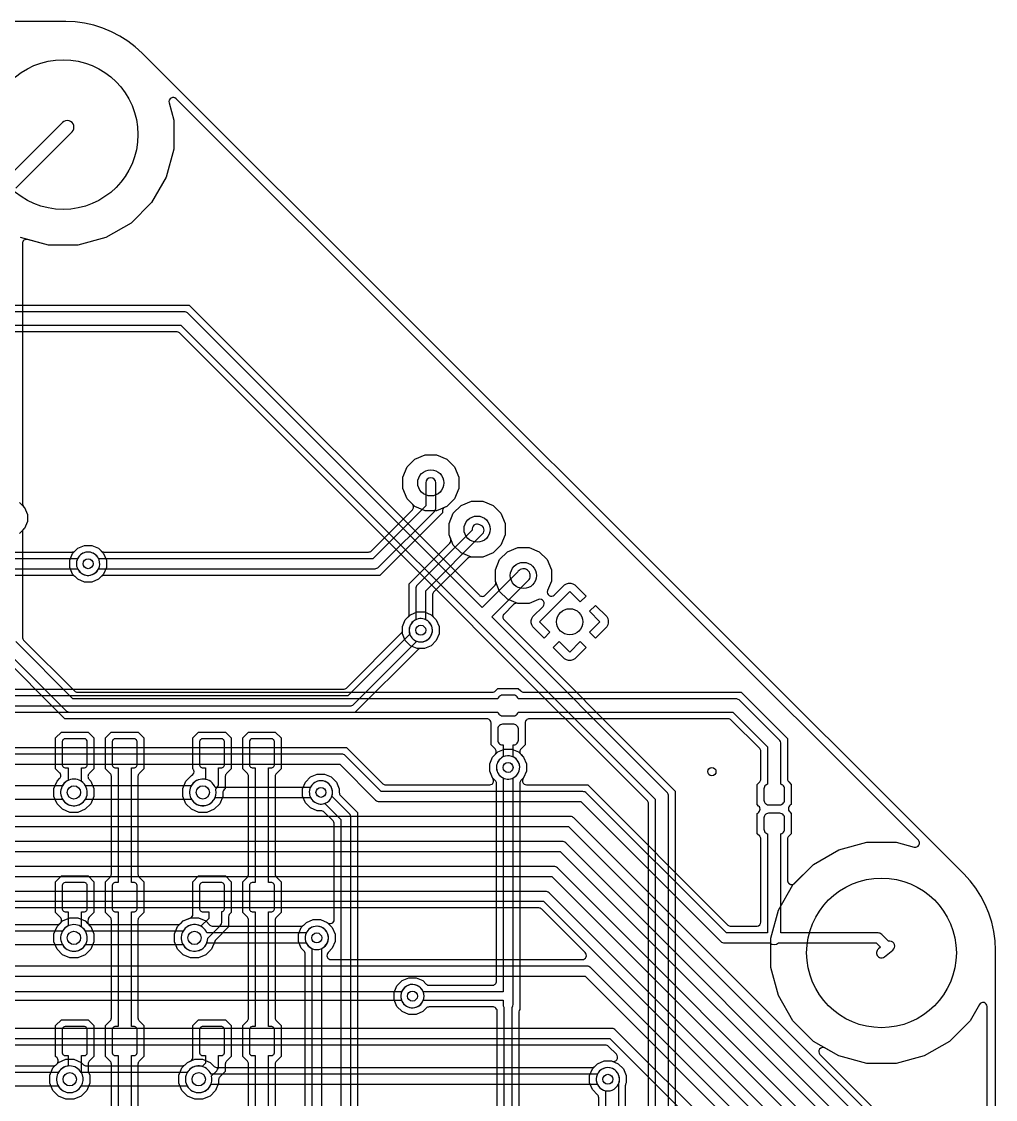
# Model space of a CAD drawing. Header units: millimetres. Extents: x -12.6 to 79.4, y -27 to 65.1.
# Drawn here: x 49.66 to 79.4, y 32.15 to 65.07 of the extents above; entities that cross this region are included whole.
import ezdxf

# ---------------------------------------------------------------- set-up
doc = ezdxf.new("R2010")
doc.units = ezdxf.units.MM

msp = doc.modelspace()

# ---------------------------------------------------------------- linework, layer by layer
at = {"layer": '16_copper'}
for points in [[(79.146, 3.066), (79.146, 34.984, 0.767326), (78.909, 35.047), (78.624, 34.553), (77.995, 33.924), (77.225, 33.479), (76.365, 33.249), (75.476, 33.249), (74.617, 33.479), (73.846, 33.924), (73.217, 34.553), (72.773, 35.323), (72.542, 36.182), (72.542, 37.072), (72.773, 37.931), (73.217, 38.701), (73.846, 39.33), (74.617, 39.775), (75.476, 40.005), (76.365, 40.005), (76.923, 39.856, 0.76751), (77.046, 40.068), (54.377, 62.716, 0.767137), (54.164, 62.593), (54.305, 62.067), (54.305, 61.177), (54.075, 60.318), (53.63, 59.548), (53.001, 58.919), (52.231, 58.474), (51.372, 58.244), (50.482, 58.244), (49.623, 58.474)], [(43.012, 56.413), (54.778, 56.413), (63.639, 47.553, 0.414214), (63.818, 47.553), (64.103, 47.838, 0.111434), (64.133, 47.885), (64.134, 47.887, 0.175349), (64.127, 47.985), (64.127, 48.326), (64.258, 48.641), (64.499, 48.882), (64.814, 49.013), (65.155, 49.013), (65.47, 48.882), (65.711, 48.641), (65.842, 48.326), (65.842, 47.985), (65.721, 47.693, 0.820678), (65.928, 47.555), (66.243, 47.869), (66.3, 47.903), (66.365, 47.92), (66.432, 47.92), (66.497, 47.903), (66.554, 47.869), (66.899, 47.525), (66.72, 47.345), (66.399, 47.666), (65.474, 46.741), (65.795, 46.42), (65.615, 46.241), (65.27, 46.585), (65.237, 46.643), (65.22, 46.708), (65.22, 46.775), (65.237, 46.839), (65.27, 46.897), (65.585, 47.212, 0.820678), (65.447, 47.419), (65.155, 47.298), (64.811, 47.298, 0.281693), (64.683, 47.268), (64.393, 46.978, 0.414214), (64.393, 46.799), (69.346, 41.846), (69.346, 41.846), (69.621, 41.57), (69.621, 31.297, 0.147566)], [(69.418, 31.153), (69.418, 41.402, 0.198912), (69.359, 41.546), (64.016, 46.888), (65.128, 48, 0.981447), (64.852, 48.31), (64.827, 48.284, 0.045246), (64.807, 48.254), (63.729, 47.176), (54.754, 56.151, 0.198912), (54.61, 56.21), (43.18, 56.21)], [(44.704, 55.804), (54.526, 55.804), (69.012, 41.318), (69.012, 31.153, 0.990827)], [(68.809, 31.297), (68.809, 41.181, 0.198912), (68.771, 41.271), (63.597, 46.445), (63.597, 46.445), (63.285, 46.757), (63.285, 46.757), (54.479, 55.563, 0.198912), (54.389, 55.601), (45.172, 55.601, 0.534511)], [(5.143, 48.489), (20.447, 48.489, 0.198912), (20.555, 48.533), (22.161, 50.14), (28.766, 50.14), (32.658, 46.247, 0.198912), (32.766, 46.203), (38.227, 46.203, 0.198912), (38.335, 46.247), (40.449, 48.362), (51.367, 48.362, 0.944056), (52.026, 48.629), (52.009, 48.672, 0.627338), (51.367, 48.666), (40.386, 48.666, 0.198912), (40.278, 48.622), (38.164, 46.507), (32.829, 46.507), (28.937, 50.4, 0.198912), (28.829, 50.444), (22.098, 50.444, 0.198912), (21.99, 50.4), (20.384, 48.793), (5.08, 48.793, 0.198912)], [(40.239, 48.87), (51.202, 48.87, 0.198912), (51.292, 48.907), (51.372, 48.988), (51.578, 49.073), (51.8, 49.073), (52.006, 48.988), (52.163, 48.831), (52.248, 48.625), (52.248, 48.403), (52.163, 48.197), (52.006, 48.04), (51.8, 47.955), (51.578, 47.955), (51.372, 48.04), (51.292, 48.121, 0.198912), (51.202, 48.158), (40.586, 48.158, 0.198912)], [(41.3, 4.386), (41.3, 42.99), (42.481, 44.171), (59.69, 44.171, 0.198912), (59.798, 44.215), (61.729, 46.147, 0.944056), (62.007, 46.802), (61.964, 46.819, 0.627341), (61.514, 46.362), (59.627, 44.475), (42.418, 44.475, 0.198912), (42.31, 44.431), (41.04, 43.161, 0.198912), (40.996, 43.053), (40.996, 4.386, 0.687676)], [(42.271, 44.679), (59.49, 44.679, 0.198912), (59.58, 44.716), (61.253, 46.389, 0.198912), (61.29, 46.479), (61.29, 46.593), (61.375, 46.799), (61.532, 46.956), (61.738, 47.041), (61.96, 47.041), (62.166, 46.956), (62.323, 46.799), (62.408, 46.593), (62.408, 46.371), (62.323, 46.165), (62.166, 46.008), (61.96, 45.923), (61.846, 45.923, 0.198912), (61.756, 45.886), (59.837, 43.967), (42.618, 43.967, 0.198912)], [(52.4, 30.243), (52.4, 33.231, 0.198912), (52.363, 33.321), (52.222, 33.462), (52.222, 34.407), (52.363, 34.548, 0.198912), (52.4, 34.638), (52.4, 37.625, 0.198912), (52.363, 37.715), (52.222, 37.856), (52.222, 38.801), (52.363, 38.942, 0.198912), (52.4, 39.032), (52.4, 42.02, 0.198912), (52.363, 42.109), (52.222, 42.25), (52.222, 43.196), (52.397, 43.37), (53.216, 43.37), (53.391, 43.196), (53.391, 42.25), (53.25, 42.109, 0.198912), (53.213, 42.02), (53.213, 39.032, 0.198912), (53.25, 38.942), (53.391, 38.801), (53.391, 37.856), (53.25, 37.715, 0.198912), (53.213, 37.625), (53.213, 34.638, 0.198912), (53.25, 34.548), (53.391, 34.407), (53.391, 33.462), (53.25, 33.321, 0.198912), (53.213, 33.231), (53.213, 30.243, 0.198912)], [(56.591, 30.243), (56.591, 33.231, 0.198912), (56.554, 33.321), (56.413, 33.462), (56.413, 34.407), (56.554, 34.548, 0.198912), (56.591, 34.638), (56.591, 37.625, 0.198912), (56.554, 37.715), (56.413, 37.856), (56.413, 38.801), (56.554, 38.942, 0.198912), (56.591, 39.032), (56.591, 42.02, 0.198912), (56.554, 42.109), (56.413, 42.25), (56.413, 43.196), (56.588, 43.37), (57.407, 43.37), (57.582, 43.196), (57.582, 42.25), (57.441, 42.109, 0.198912), (57.404, 42.02), (57.404, 39.032, 0.198912), (57.441, 38.942), (57.582, 38.801), (57.582, 37.856), (57.441, 37.715, 0.198912), (57.404, 37.625), (57.404, 34.638, 0.198912), (57.441, 34.548), (57.582, 34.407), (57.582, 33.462), (57.441, 33.321, 0.198912), (57.404, 33.231), (57.404, 30.243, 0.198912)], [(64.186, 30.068), (64.186, 34.827, 0.458), (64.037, 34.976), (62.108, 34.976, 0.198912), (62.018, 34.939), (61.912, 34.832), (61.706, 34.747), (61.484, 34.747), (61.278, 34.832), (61.121, 34.989), (61.036, 35.195), (61.036, 35.417), (61.121, 35.623), (61.278, 35.78), (61.484, 35.865), (61.706, 35.865), (61.912, 35.78), (62.018, 35.673, 0.198912), (62.108, 35.636), (64.033, 35.636, 0.414214), (64.16, 35.763), (64.16, 41.804, 0.198912), (64.123, 41.894), (64.042, 41.974), (63.957, 42.18), (63.957, 42.402), (64.042, 42.608), (64.199, 42.765), (64.405, 42.85), (64.627, 42.85), (64.833, 42.765), (64.99, 42.608), (65.075, 42.402), (65.075, 42.18), (64.99, 41.974), (64.909, 41.894, 0.198912), (64.872, 41.804), (64.872, 34.902, 0.160537), (64.846, 34.827), (64.846, 30.068, 0.414214)], [(58.318, 28.948), (58.318, 36.597, 0.198912), (58.281, 36.687), (58.2, 36.767), (58.115, 36.973), (58.115, 37.195), (58.2, 37.401), (58.357, 37.558), (58.563, 37.643), (58.785, 37.643), (58.991, 37.558, 0.668462), (59.207, 37.647), (59.207, 40.567, 0.198912), (59.17, 40.657), (58.894, 40.933, 0.198912), (58.804, 40.97), (58.69, 40.97), (58.484, 41.055), (58.327, 41.212), (58.242, 41.418), (58.242, 41.64), (58.327, 41.846), (58.484, 42.003), (58.69, 42.088), (58.912, 42.088), (59.118, 42.003), (59.275, 41.846), (59.36, 41.64), (59.36, 41.526, 0.198912), (59.397, 41.436), (59.919, 40.914), (59.919, 27.157, 0.198912)], [(59.715, 26.992), (59.715, 40.767, 0.198912), (59.671, 40.875), (59.136, 41.409, 0.944056), (58.481, 41.687), (58.464, 41.644, 0.627341), (58.921, 41.194), (59.411, 40.704), (59.411, 26.992)], [(58.826, 26.484), (58.826, 36.762, 0.944056), (58.559, 37.421), (58.516, 37.404, 0.627338), (58.522, 36.762), (58.522, 26.484)], [(67.285, 16.596), (67.285, 32.203, 0.198912), (67.247, 32.292), (67.09, 32.449), (67.005, 32.655), (67.005, 32.877), (67.09, 33.083), (67.247, 33.24), (67.453, 33.325), (67.675, 33.325), (67.881, 33.24), (68.038, 33.083), (68.123, 32.877), (68.123, 32.655, 0.178293), (68.097, 32.568), (68.097, 16.985, 0.198912)], [(67.894, 16.848), (67.894, 32.634), (67.901, 32.651), (67.914, 32.696, 1), (67.214, 32.836), (67.208, 32.789, 0.370852), (67.488, 32.418), (67.488, 16.764, 0.198912)]]:
    msp.add_lwpolyline(points, format="xyb", dxfattribs=at)
for points in [[(61.985, 50.127), (61.67, 50.257), (61.429, 50.498), (61.299, 50.813), (61.299, 51.154), (61.429, 51.469), (61.67, 51.711), (61.985, 51.841), (62.326, 51.841), (62.641, 51.711), (62.883, 51.469), (63.013, 51.154), (63.013, 50.813), (62.883, 50.498), (62.641, 50.257), (62.326, 50.127)], [(63.4, 48.713), (63.085, 48.843), (62.843, 49.084), (62.713, 49.399), (62.713, 49.74), (62.843, 50.055), (63.085, 50.296), (63.4, 50.427), (63.741, 50.427), (64.056, 50.296), (64.297, 50.055), (64.427, 49.74), (64.427, 49.399), (64.297, 49.084), (64.056, 48.843), (63.741, 48.713)], [(67.002, 46.42), (67.323, 46.741), (67.002, 47.062), (67.182, 47.242), (67.527, 46.897), (67.56, 46.839), (67.577, 46.775), (67.577, 46.708), (67.56, 46.643), (67.527, 46.585), (67.182, 46.241)], [(66.365, 45.562), (66.3, 45.58), (66.243, 45.613), (65.898, 45.958), (66.078, 46.137), (66.399, 45.816), (66.72, 46.137), (66.899, 45.958), (66.554, 45.613), (66.497, 45.58), (66.432, 45.562)]]:
    msp.add_lwpolyline(points, close=True, dxfattribs=at)
for points in [[(49.593, 50.385), (49.75, 50.228), (49.835, 50.022), (49.835, 49.8), (49.75, 49.594), (49.593, 49.437)], [(53.01, 29.985), (53.01, 33.49), (53.105, 33.49), (53.129, 33.496), (53.151, 33.509), (53.169, 33.527), (53.181, 33.548), (53.188, 33.573), (53.188, 34.296), (53.181, 34.32), (53.169, 34.342), (53.151, 34.36), (53.129, 34.372), (53.105, 34.379), (53.01, 34.379), (53.01, 37.884), (53.105, 37.884), (53.129, 37.891), (53.151, 37.903), (53.169, 37.921), (53.181, 37.943), (53.188, 37.967), (53.188, 38.69), (53.181, 38.715), (53.169, 38.736), (53.151, 38.754), (53.129, 38.767), (53.105, 38.773), (53.01, 38.773), (53.01, 42.278), (53.105, 42.278), (53.129, 42.285), (53.151, 42.297), (53.169, 42.315), (53.181, 42.337), (53.188, 42.361), (53.188, 43.085), (53.181, 43.109), (53.169, 43.131), (53.151, 43.148), (53.129, 43.161), (53.105, 43.167), (52.508, 43.167), (52.484, 43.161), (52.462, 43.148), (52.445, 43.131), (52.432, 43.109), (52.426, 43.085), (52.426, 42.361), (52.432, 42.337), (52.445, 42.315), (52.462, 42.297), (52.484, 42.285), (52.508, 42.278), (52.603, 42.278), (52.603, 38.773), (52.508, 38.773), (52.484, 38.767), (52.462, 38.754), (52.445, 38.736), (52.432, 38.715), (52.426, 38.69), (52.426, 37.967), (52.432, 37.943), (52.445, 37.921), (52.462, 37.903), (52.484, 37.891), (52.508, 37.884), (52.603, 37.884), (52.603, 34.379), (52.508, 34.379), (52.484, 34.372), (52.462, 34.36), (52.445, 34.342), (52.432, 34.32), (52.426, 34.296), (52.426, 33.573), (52.432, 33.548), (52.445, 33.527), (52.462, 33.509), (52.484, 33.496), (52.508, 33.49), (52.603, 33.49), (52.603, 29.985)], [(57.201, 29.985), (57.201, 33.49), (57.296, 33.49), (57.32, 33.496), (57.342, 33.509), (57.36, 33.527), (57.372, 33.548), (57.379, 33.573), (57.379, 34.296), (57.372, 34.32), (57.36, 34.342), (57.342, 34.36), (57.32, 34.372), (57.296, 34.379), (57.201, 34.379), (57.201, 37.884), (57.296, 37.884), (57.32, 37.891), (57.342, 37.903), (57.36, 37.921), (57.372, 37.943), (57.379, 37.967), (57.379, 38.69), (57.372, 38.715), (57.36, 38.736), (57.342, 38.754), (57.32, 38.767), (57.296, 38.773), (57.201, 38.773), (57.201, 42.278), (57.296, 42.278), (57.32, 42.285), (57.342, 42.297), (57.36, 42.315), (57.372, 42.337), (57.379, 42.361), (57.379, 43.085), (57.372, 43.109), (57.36, 43.131), (57.342, 43.148), (57.32, 43.161), (57.296, 43.167), (56.699, 43.167), (56.675, 43.161), (56.653, 43.148), (56.636, 43.131), (56.623, 43.109), (56.617, 43.085), (56.617, 42.361), (56.623, 42.337), (56.636, 42.315), (56.653, 42.297), (56.675, 42.285), (56.699, 42.278), (56.794, 42.278), (56.794, 38.773), (56.699, 38.773), (56.675, 38.767), (56.653, 38.754), (56.636, 38.736), (56.623, 38.715), (56.617, 38.69), (56.617, 37.967), (56.623, 37.943), (56.636, 37.921), (56.653, 37.903), (56.675, 37.891), (56.699, 37.884), (56.794, 37.884), (56.794, 34.379), (56.699, 34.379), (56.675, 34.372), (56.653, 34.36), (56.636, 34.342), (56.623, 34.32), (56.617, 34.296), (56.617, 33.573), (56.623, 33.548), (56.636, 33.527), (56.653, 33.509), (56.675, 33.496), (56.699, 33.49), (56.794, 33.49), (56.794, 29.985)]]:
    msp.add_lwpolyline(points, dxfattribs=at)
for points in [[(51.136, 40.919), (50.912, 41.012), (50.74, 41.184), (50.648, 41.408), (50.648, 41.65), (50.74, 41.874), (50.817, 41.951, 0.414219), (50.817, 42.131), (50.698, 42.25), (50.698, 43.196), (50.873, 43.37), (51.692, 43.37), (51.867, 43.196), (51.867, 42.25), (51.726, 42.109, 0.426172), (51.726, 41.922), (51.774, 41.874), (51.867, 41.65), (51.867, 41.408), (51.774, 41.184), (51.603, 41.012), (51.378, 40.919)], [(51.337, 41.13, 0.665576), (51.486, 41.866), (51.486, 42.278), (51.581, 42.278), (51.605, 42.285), (51.627, 42.297), (51.645, 42.315), (51.657, 42.337), (51.664, 42.361), (51.664, 43.085), (51.657, 43.109), (51.645, 43.131), (51.627, 43.148), (51.605, 43.161), (51.581, 43.167), (50.984, 43.167), (50.96, 43.161), (50.938, 43.148), (50.921, 43.131), (50.908, 43.109), (50.902, 43.085), (50.902, 42.361), (50.908, 42.337), (50.921, 42.315), (50.938, 42.297), (50.96, 42.285), (50.984, 42.278), (51.079, 42.278), (51.079, 41.895), (51.077, 41.894), (51.031, 41.868), (50.989, 41.835), (50.951, 41.798), (50.919, 41.755), (50.892, 41.709), (50.872, 41.66), (50.858, 41.608), (50.851, 41.556), (50.851, 41.502), (50.858, 41.45), (50.872, 41.398), (50.892, 41.349), (50.919, 41.303), (50.951, 41.26), (50.989, 41.223), (51.031, 41.19), (51.077, 41.164), (51.126, 41.143), (51.178, 41.13), (51.231, 41.123), (51.284, 41.123)], [(55.073, 40.919), (54.849, 41.012), (54.677, 41.184), (54.585, 41.408), (54.585, 41.65), (54.677, 41.874), (54.85, 42.047, 0.400333), (54.916, 42.209), (54.911, 42.217, 0.064011), (54.889, 42.249), (54.889, 43.196), (55.064, 43.37), (55.883, 43.37), (56.058, 43.196), (56.058, 42.25), (55.917, 42.109, 0.198912), (55.88, 42.02), (55.88, 41.64, 0.308004), (55.804, 41.511), (55.804, 41.408), (55.711, 41.184), (55.54, 41.012), (55.315, 40.919)], [(55.274, 41.13, 0.414214), (55.594, 41.608), (55.587, 41.634, 0.25395), (55.677, 41.808), (55.677, 42.278), (55.772, 42.278), (55.796, 42.285), (55.818, 42.297), (55.836, 42.315), (55.848, 42.337), (55.855, 42.361), (55.855, 43.085), (55.848, 43.109), (55.836, 43.131), (55.818, 43.148), (55.796, 43.161), (55.772, 43.167), (55.175, 43.167), (55.151, 43.161), (55.129, 43.148), (55.112, 43.131), (55.099, 43.109), (55.093, 43.085), (55.093, 42.361), (55.099, 42.337), (55.112, 42.315), (55.129, 42.297), (55.151, 42.285), (55.175, 42.278), (55.27, 42.278), (55.27, 41.929), (55.221, 41.935), (55.168, 41.935), (55.115, 41.928), (55.063, 41.915), (55.014, 41.894), (54.968, 41.868), (54.926, 41.835), (54.888, 41.798), (54.856, 41.755), (54.829, 41.709), (54.809, 41.66), (54.795, 41.608), (54.788, 41.556), (54.788, 41.502), (54.795, 41.45), (54.809, 41.398), (54.829, 41.349), (54.856, 41.303), (54.888, 41.26), (54.926, 41.223), (54.968, 41.19), (55.014, 41.164), (55.063, 41.143), (55.115, 41.13), (55.168, 41.123), (55.221, 41.123)], [(64.674, 41.971, 1), (64.358, 42.611), (64.318, 42.587, 0.582637), (64.364, 41.969), (64.364, 35.433), (61.927, 35.433, 0.981272), (61.258, 35.191), (61.275, 35.148, 0.654591), (61.927, 35.179), (64.364, 35.179), (64.364, 35.052, 0.1466), (64.389, 34.968), (64.389, 29.738), (63.927, 29.738), (63.927, 28.138), (64.927, 28.138), (64.927, 29.738), (64.643, 29.738), (64.643, 34.969), (64.649, 34.978, 0.127643), (64.668, 35.052), (64.668, 41.969)], [(51.136, 36.474), (50.912, 36.567), (50.74, 36.739), (50.648, 36.963), (50.648, 37.205), (50.74, 37.429), (50.839, 37.528, 0.426172), (50.839, 37.715), (50.698, 37.856), (50.698, 38.801), (50.873, 38.976), (51.692, 38.976), (51.867, 38.801), (51.867, 37.856), (51.726, 37.715, 0.133073), (51.693, 37.658), (51.692, 37.65, 0.358954), (51.726, 37.477), (51.774, 37.429), (51.867, 37.205), (51.867, 36.963), (51.774, 36.739), (51.603, 36.567), (51.378, 36.474)], [(54.819, 36.474), (54.595, 36.567), (54.423, 36.739), (54.331, 36.963), (54.331, 37.205), (54.423, 37.429), (54.595, 37.601), (54.811, 37.69, 0.303347), (54.889, 37.808), (54.889, 38.801), (55.064, 38.976), (55.883, 38.976), (56.058, 38.801), (56.058, 37.856, 0.308004), (55.982, 37.727), (55.982, 37.424), (55.587, 37.029, 0.116887), (55.556, 36.979), (55.457, 36.739), (55.286, 36.567), (55.061, 36.474)], [(51.337, 36.685, 0.665576), (51.486, 37.421), (51.486, 37.884), (51.581, 37.884), (51.605, 37.891), (51.627, 37.903), (51.645, 37.921), (51.657, 37.943), (51.664, 37.967), (51.664, 38.69), (51.657, 38.715), (51.645, 38.736), (51.627, 38.754), (51.605, 38.767), (51.581, 38.773), (50.984, 38.773), (50.96, 38.767), (50.938, 38.754), (50.921, 38.736), (50.908, 38.715), (50.902, 38.69), (50.902, 37.967), (50.908, 37.943), (50.921, 37.921), (50.938, 37.903), (50.96, 37.891), (50.984, 37.884), (51.079, 37.884), (51.079, 37.45), (51.077, 37.449), (51.031, 37.423), (50.989, 37.39), (50.951, 37.353), (50.919, 37.31), (50.892, 37.264), (50.872, 37.215), (50.858, 37.163), (50.851, 37.111), (50.851, 37.057), (50.858, 37.005), (50.872, 36.953), (50.892, 36.904), (50.919, 36.858), (50.951, 36.815), (50.989, 36.778), (51.031, 36.745), (51.077, 36.719), (51.126, 36.698), (51.178, 36.685), (51.231, 36.678), (51.284, 36.678)], [(55.02, 36.685, 0.352286), (55.347, 37.076), (55.719, 37.448, 0.198912), (55.778, 37.592), (55.778, 37.886), (55.796, 37.891), (55.818, 37.903), (55.836, 37.921), (55.848, 37.943), (55.855, 37.967), (55.855, 38.69), (55.848, 38.715), (55.836, 38.736), (55.818, 38.754), (55.796, 38.767), (55.772, 38.773), (55.175, 38.773), (55.151, 38.767), (55.129, 38.754), (55.112, 38.736), (55.099, 38.715), (55.093, 38.69), (55.093, 37.967), (55.099, 37.943), (55.112, 37.921), (55.129, 37.903), (55.151, 37.891), (55.175, 37.884), (55.372, 37.884), (55.372, 37.676), (55.136, 37.44), (55.12, 37.449), (55.071, 37.47), (55.02, 37.483), (54.967, 37.49), (54.914, 37.49), (54.861, 37.483), (54.809, 37.47), (54.76, 37.449), (54.714, 37.423), (54.672, 37.39), (54.634, 37.353), (54.602, 37.31), (54.575, 37.264), (54.555, 37.215), (54.541, 37.163), (54.534, 37.111), (54.534, 37.057), (54.541, 37.005), (54.555, 36.953), (54.575, 36.904), (54.602, 36.858), (54.634, 36.815), (54.672, 36.778), (54.714, 36.745), (54.76, 36.719), (54.809, 36.698), (54.861, 36.685), (54.914, 36.678), (54.967, 36.678)], [(51.009, 32.156), (50.785, 32.249), (50.613, 32.421), (50.521, 32.645), (50.521, 32.887), (50.613, 33.111), (50.741, 33.239, 0.414219), (50.741, 33.419), (50.698, 33.462), (50.698, 34.407), (50.873, 34.582), (51.692, 34.582), (51.867, 34.407), (51.867, 33.462), (51.726, 33.321, 0.198912), (51.689, 33.231), (51.689, 33.035, 0.098491), (51.699, 32.987), (51.74, 32.887), (51.74, 32.645), (51.647, 32.421), (51.476, 32.249), (51.251, 32.156)], [(54.946, 32.156), (54.722, 32.249), (54.55, 32.421), (54.458, 32.645), (54.458, 32.887), (54.55, 33.111), (54.722, 33.283), (54.811, 33.32, 0.30335), (54.889, 33.437), (54.889, 34.407), (55.064, 34.582), (55.883, 34.582), (56.058, 34.407), (56.058, 33.462), (55.917, 33.321, 0.198912), (55.88, 33.231), (55.88, 33.004), (55.714, 32.838, 0.198912), (55.677, 32.748), (55.677, 32.645), (55.584, 32.421), (55.413, 32.249), (55.188, 32.156)], [(51.21, 32.367, 0.453092), (51.516, 32.897), (51.495, 32.946), (51.486, 32.963), (51.486, 33.49), (51.581, 33.49), (51.605, 33.496), (51.627, 33.509), (51.645, 33.527), (51.657, 33.548), (51.664, 33.573), (51.664, 34.296), (51.657, 34.32), (51.645, 34.342), (51.627, 34.36), (51.605, 34.372), (51.581, 34.379), (50.984, 34.379), (50.96, 34.372), (50.938, 34.36), (50.921, 34.342), (50.908, 34.32), (50.902, 34.296), (50.902, 33.573), (50.908, 33.548), (50.921, 33.527), (50.938, 33.509), (50.96, 33.496), (50.984, 33.49), (51.079, 33.49), (51.079, 33.169), (51.051, 33.165), (50.999, 33.152), (50.95, 33.131), (50.904, 33.105), (50.862, 33.072), (50.824, 33.035), (50.792, 32.992), (50.765, 32.946), (50.745, 32.897), (50.731, 32.845), (50.724, 32.793), (50.724, 32.739), (50.731, 32.687), (50.745, 32.635), (50.765, 32.586), (50.792, 32.54), (50.824, 32.497), (50.862, 32.46), (50.904, 32.427), (50.95, 32.401), (50.999, 32.38), (51.051, 32.367), (51.104, 32.36), (51.157, 32.36)], [(55.147, 32.367, 0.433515), (55.46, 32.871), (55.617, 33.029, 0.198912), (55.677, 33.172), (55.677, 33.49), (55.772, 33.49), (55.796, 33.496), (55.818, 33.509), (55.836, 33.527), (55.848, 33.548), (55.855, 33.573), (55.855, 34.296), (55.848, 34.32), (55.836, 34.342), (55.818, 34.36), (55.796, 34.372), (55.772, 34.379), (55.175, 34.379), (55.151, 34.372), (55.129, 34.36), (55.112, 34.342), (55.099, 34.32), (55.093, 34.296), (55.093, 33.573), (55.099, 33.548), (55.112, 33.527), (55.129, 33.509), (55.151, 33.496), (55.175, 33.49), (55.27, 33.49), (55.27, 33.257), (55.172, 33.159), (55.147, 33.165), (55.094, 33.172), (55.041, 33.172), (54.988, 33.165), (54.936, 33.152), (54.887, 33.131), (54.841, 33.105), (54.799, 33.072), (54.761, 33.035), (54.729, 32.992), (54.702, 32.946), (54.682, 32.897), (54.668, 32.845), (54.661, 32.793), (54.661, 32.739), (54.668, 32.687), (54.682, 32.635), (54.702, 32.586), (54.729, 32.54), (54.761, 32.497), (54.799, 32.46), (54.841, 32.427), (54.887, 32.401), (54.936, 32.38), (54.988, 32.367), (55.041, 32.36), (55.094, 32.36)]]:
    msp.add_lwpolyline(points, format="xyb", close=True, dxfattribs=at)
at = {"layer": '1_copper'}
for points in [[(73.182, 38.714, 0.190068), (73.267, 38.751), (73.846, 39.33), (74.617, 39.775), (75.476, 40.005), (76.365, 40.005), (76.923, 39.856, 0.76751), (77.046, 40.068), (54.377, 62.716, 0.767137), (54.164, 62.593), (54.305, 62.067), (54.305, 61.177), (54.075, 60.318), (53.63, 59.548), (53.001, 58.919), (52.231, 58.474), (51.372, 58.244), (50.482, 58.244), (49.842, 58.415, 0.493143), (49.682, 58.292), (49.682, 50.347, 0.147566), (49.704, 50.278), (49.71, 50.269, 0.096784), (49.75, 50.228), (49.835, 50.022), (49.835, 49.8), (49.75, 49.594, 0.284626), (49.682, 49.475), (49.682, 46.271, 0.198912), (49.72, 46.181), (51.274, 44.627, 0.198912), (51.364, 44.59), (64.04, 44.59, 0.198917), (64.13, 44.627), (64.207, 44.704), (64.825, 44.704), (64.902, 44.627, 0.198917), (64.992, 44.59), (71.631, 44.59), (73.05, 43.171), (73.05, 41.941, 0.198917), (73.088, 41.851), (73.165, 41.774), (73.165, 41.157, 0.5608), (73.119, 40.931), (73.165, 40.885), (73.165, 40.268), (73.088, 40.191, 0.198917), (73.05, 40.101), (73.05, 38.841), (73.051, 38.834), (73.051, 38.828), (73.053, 38.82), (73.054, 38.813), (73.056, 38.807), (73.057, 38.8), (73.06, 38.793), (73.063, 38.786), (73.066, 38.781), (73.069, 38.775), (73.074, 38.769), (73.078, 38.762), (73.082, 38.758), (73.086, 38.752), (73.092, 38.748), (73.097, 38.742), (73.103, 38.739), (73.108, 38.735), (73.115, 38.731), (73.121, 38.727), (73.127, 38.725), (73.133, 38.722), (73.14, 38.72), (73.147, 38.717), (73.154, 38.716), (73.16, 38.715), (73.168, 38.715), (73.175, 38.714)], [(51.578, 47.955), (51.372, 48.04), (51.215, 48.197), (51.13, 48.403), (51.13, 48.625), (51.215, 48.831), (51.372, 48.988), (51.578, 49.073), (51.8, 49.073), (52.006, 48.988), (52.086, 48.907, 0.198912), (52.176, 48.87), (60.252, 48.87, 0.198912), (60.342, 48.907), (61.592, 50.156, 0.414214), (61.592, 50.336), (61.429, 50.498), (61.299, 50.813), (61.299, 51.154), (61.429, 51.469), (61.67, 51.711), (61.985, 51.841), (62.326, 51.841), (62.641, 51.711), (62.883, 51.469), (63.013, 51.154), (63.013, 50.813), (62.883, 50.498), (62.641, 50.257, 0.42049), (62.511, 50.119), (62.511, 50.071), (60.599, 48.158), (52.176, 48.158, 0.198912), (52.086, 48.121), (52.006, 48.04), (51.8, 47.955)], [(51.759, 48.164, 0.237342), (52.011, 48.362), (60.452, 48.362, 0.198912), (60.56, 48.406), (62.264, 50.11, 0.198912), (62.308, 50.218), (62.308, 50.984, 1), (62.003, 50.984), (62.003, 50.281), (60.389, 48.666), (52.011, 48.666), (52.009, 48.672), (51.985, 48.712), (51.957, 48.749), (51.924, 48.782), (51.887, 48.81), (51.847, 48.834), (51.804, 48.851), (51.759, 48.864), (51.712, 48.87), (51.666, 48.87), (51.619, 48.864), (51.574, 48.851), (51.531, 48.834), (51.491, 48.81), (51.454, 48.782), (51.421, 48.749), (51.393, 48.712), (51.369, 48.672), (51.352, 48.629), (51.339, 48.584), (51.333, 48.537), (51.333, 48.491), (51.339, 48.444), (51.352, 48.399), (51.369, 48.356), (51.393, 48.316), (51.421, 48.279), (51.454, 48.246), (51.491, 48.218), (51.531, 48.194), (51.574, 48.177), (51.619, 48.164), (51.666, 48.158), (51.712, 48.158)], [(61.738, 45.923), (61.532, 46.008), (61.375, 46.165), (61.29, 46.371), (61.29, 46.593), (61.375, 46.799), (61.456, 46.879, 0.198912), (61.493, 46.969), (61.493, 47.899), (62.735, 49.141, 0.303346), (62.763, 49.279), (62.713, 49.399), (62.713, 49.74), (62.843, 50.055), (63.085, 50.296), (63.4, 50.427), (63.741, 50.427), (64.056, 50.296), (64.297, 50.055), (64.427, 49.74), (64.427, 49.399), (64.297, 49.084), (64.056, 48.843), (63.741, 48.713), (63.392, 48.713, 0.250333), (63.278, 48.678), (62.242, 47.642, 0.198912), (62.205, 47.552), (62.205, 46.969, 0.198912), (62.242, 46.879), (62.323, 46.799), (62.408, 46.593), (62.408, 46.371), (62.323, 46.165), (62.166, 46.008), (61.96, 45.923)], [(61.919, 46.132, 0.722594), (62.001, 46.804), (62.001, 47.689), (63.735, 49.422, 0.611744), (63.654, 49.697), (63.627, 49.711, 0.595596), (63.421, 49.54), (61.741, 47.86, 0.198912), (61.697, 47.752), (61.697, 46.804), (61.691, 46.802), (61.651, 46.778), (61.614, 46.75), (61.581, 46.717), (61.553, 46.68), (61.529, 46.64), (61.512, 46.597), (61.499, 46.552), (61.493, 46.505), (61.493, 46.459), (61.499, 46.412), (61.512, 46.367), (61.529, 46.324), (61.553, 46.284), (61.581, 46.247), (61.614, 46.214), (61.651, 46.186), (61.691, 46.162), (61.734, 46.145), (61.779, 46.132), (61.826, 46.126), (61.872, 46.126)], [(65.27, 46.585), (65.237, 46.643), (65.22, 46.708), (65.22, 46.775), (65.237, 46.839), (65.27, 46.897), (65.585, 47.212, 0.820678), (65.447, 47.419), (65.155, 47.298), (64.814, 47.298), (64.499, 47.429), (64.258, 47.67), (64.127, 47.985), (64.127, 48.326), (64.258, 48.641), (64.499, 48.882), (64.814, 49.013), (65.155, 49.013), (65.47, 48.882), (65.711, 48.641), (65.842, 48.326), (65.842, 47.985), (65.721, 47.693, 0.820678), (65.928, 47.555), (66.243, 47.869), (66.3, 47.903), (66.365, 47.92), (66.432, 47.92), (66.497, 47.903), (66.554, 47.869), (66.899, 47.525), (66.72, 47.345), (66.399, 47.666), (65.474, 46.741), (65.795, 46.42), (65.615, 46.241)], [(64.586, 41.941, 0.722594), (64.668, 42.613), (64.668, 42.977), (64.69, 42.977), (64.721, 42.983), (64.75, 42.995), (64.776, 43.012), (64.798, 43.034), (64.815, 43.06), (64.827, 43.089), (64.834, 43.12), (64.834, 43.469), (64.827, 43.499), (64.815, 43.528), (64.798, 43.554), (64.776, 43.576), (64.75, 43.594), (64.721, 43.606), (64.69, 43.612), (64.342, 43.612), (64.311, 43.606), (64.282, 43.594), (64.256, 43.576), (64.234, 43.554), (64.217, 43.528), (64.205, 43.499), (64.199, 43.469), (64.199, 43.12), (64.205, 43.089), (64.217, 43.06), (64.234, 43.034), (64.256, 43.012), (64.282, 42.995), (64.311, 42.983), (64.342, 42.977), (64.364, 42.977), (64.364, 42.613), (64.358, 42.611), (64.318, 42.587), (64.281, 42.559), (64.248, 42.526), (64.22, 42.489), (64.196, 42.449), (64.179, 42.406), (64.166, 42.361), (64.16, 42.314), (64.16, 42.268), (64.166, 42.221), (64.179, 42.176), (64.196, 42.133), (64.22, 42.093), (64.248, 42.056), (64.281, 42.023), (64.318, 41.995), (64.358, 41.971), (64.401, 41.954), (64.446, 41.941), (64.493, 41.935), (64.539, 41.935)], [(72.124, 37.441, 0.384428), (72.238, 37.567), (72.238, 40.101, 0.198917), (72.2, 40.191), (72.123, 40.268), (72.123, 40.885, 0.56081), (72.169, 41.111), (72.123, 41.157), (72.123, 41.774), (72.2, 41.851, 0.198917), (72.238, 41.941), (72.238, 42.781, 0.198912), (72.2, 42.871), (71.332, 43.74, 0.198912), (71.242, 43.777), (65.164, 43.777, 0.414214), (65.037, 43.65), (65.037, 42.986), (64.914, 42.863, 0.414214), (64.914, 42.683), (64.99, 42.608), (65.075, 42.402), (65.075, 42.18), (64.99, 41.974, 0.3142), (64.975, 41.813), (64.978, 41.808), (64.983, 41.802), (64.988, 41.796), (64.993, 41.792), (64.998, 41.787), (65.004, 41.783, 0.136219), (65.079, 41.758), (66.949, 41.758), (71.23, 37.477, 0.198912), (71.32, 37.44), (72.111, 37.44)], [(61.665, 34.956, 1), (61.525, 35.656), (61.48, 35.643, 0.223221), (61.263, 35.433), (42.469, 35.433, 0.966785), (41.851, 35.2), (41.867, 35.16, 0.644026), (42.469, 35.179), (61.263, 35.179), (61.275, 35.148), (61.299, 35.108), (61.327, 35.071), (61.36, 35.038), (61.397, 35.01), (61.437, 34.986), (61.48, 34.969), (61.525, 34.956), (61.572, 34.95), (61.618, 34.95)]]:
    msp.add_lwpolyline(points, format="xyb", close=True, dxfattribs=at)
for points in [[(49.479, 59.987), (51.198, 61.705, 1), (50.91, 61.993), (49.132, 60.215, 0.198912)], [(49.132, 45.907), (50.999, 44.04, 0.198912), (51.143, 43.98), (64.204, 43.98), (64.205, 43.978), (64.217, 43.949), (64.234, 43.923), (64.256, 43.901), (64.282, 43.884), (64.311, 43.872), (64.342, 43.866), (64.69, 43.866), (64.721, 43.872), (64.75, 43.884), (64.776, 43.901), (64.798, 43.923), (64.815, 43.949), (64.827, 43.978), (64.828, 43.98), (71.379, 43.98), (72.441, 42.918), (72.441, 41.777), (72.439, 41.777), (72.41, 41.765), (72.384, 41.748), (72.362, 41.725), (72.345, 41.699), (72.333, 41.671), (72.327, 41.64), (72.327, 41.291), (72.333, 41.26), (72.345, 41.232), (72.362, 41.206), (72.384, 41.183), (72.41, 41.166), (72.439, 41.154), (72.47, 41.148), (72.818, 41.148), (72.849, 41.154), (72.878, 41.166), (72.904, 41.183), (72.926, 41.206), (72.943, 41.232), (72.955, 41.26), (72.962, 41.291), (72.962, 41.64), (72.955, 41.671), (72.943, 41.699), (72.926, 41.725), (72.904, 41.748), (72.878, 41.765), (72.849, 41.777), (72.847, 41.777), (72.847, 43.002, 0.198912), (72.788, 43.146), (71.607, 44.327, 0.198912), (71.463, 44.387), (64.828, 44.387), (64.827, 44.388), (64.815, 44.417), (64.798, 44.443), (64.776, 44.465), (64.75, 44.483), (64.721, 44.495), (64.69, 44.501), (64.342, 44.501), (64.311, 44.495), (64.282, 44.483), (64.256, 44.465), (64.234, 44.443), (64.217, 44.417), (64.205, 44.388), (64.204, 44.387), (51.227, 44.387), (49.479, 46.134)], [(36.649, 42.901), (59.583, 42.901), (60.689, 41.795, 0.198912), (60.779, 41.758), (63.953, 41.758), (63.959, 41.758, 0.117619), (64.025, 41.781), (64.031, 41.785), (64.036, 41.789), (64.041, 41.793), (64.046, 41.799), (64.051, 41.804), (64.055, 41.81, 0.322099), (64.042, 41.974), (63.957, 42.18), (63.957, 42.402), (64.042, 42.608), (64.118, 42.683, 0.414214), (64.118, 42.863), (63.995, 42.986), (63.995, 43.65, 0.414214), (63.868, 43.777), (50.975, 43.777), (48.87, 45.882)], [(36.449, 42.393), (59.373, 42.393), (60.471, 41.294, 0.198912), (60.579, 41.25), (66.739, 41.25), (71.012, 36.976, 0.198912), (71.12, 36.932), (72.51, 36.932, 0.376999), (72.778, 36.932), (75.756, 36.932), (75.89, 36.797), (75.825, 36.746), (75.803, 36.724), (75.786, 36.699), (75.774, 36.67), (75.769, 36.64), (75.769, 36.609), (75.776, 36.579), (75.789, 36.551), (75.806, 36.526), (75.829, 36.505), (75.856, 36.489), (75.885, 36.479), (75.915, 36.474), (75.946, 36.477, 0.127646), (76.016, 36.508), (76.27, 36.711, 0.708957), (76.175, 36.982), (76.136, 36.982), (75.927, 37.192, 0.198912), (75.819, 37.236), (72.847, 37.236), (72.847, 40.265), (72.849, 40.265), (72.878, 40.277), (72.904, 40.294), (72.926, 40.317), (72.943, 40.343), (72.955, 40.371), (72.962, 40.402), (72.962, 40.751), (72.955, 40.782), (72.943, 40.81), (72.926, 40.836), (72.904, 40.859), (72.878, 40.876), (72.849, 40.888), (72.818, 40.894), (72.47, 40.894), (72.439, 40.888), (72.41, 40.876), (72.384, 40.859), (72.362, 40.836), (72.345, 40.81), (72.333, 40.782), (72.327, 40.751), (72.327, 40.402), (72.333, 40.371), (72.345, 40.343), (72.362, 40.317), (72.384, 40.294), (72.41, 40.277), (72.439, 40.265), (72.441, 40.265), (72.441, 37.236), (71.183, 37.236), (66.91, 41.51, 0.198912), (66.802, 41.554), (60.642, 41.554), (59.544, 42.653, 0.198912), (59.436, 42.697), (36.512, 42.697)], [(47.291, 41.326), (50.905, 41.326, 0.577351), (51.609, 41.326), (54.842, 41.326, 0.624727), (55.571, 41.377), (58.479, 41.377, 0.944056), (59.138, 41.644), (59.121, 41.687, 0.627338), (58.479, 41.681), (55.571, 41.681, 0.624727), (54.842, 41.732), (51.609, 41.732, 0.577351), (50.905, 41.732), (47.291, 41.732, 0.577351)], [(77.324, 29.953), (66.529, 40.748, 0.198912), (66.421, 40.792), (12.26, 40.792, 0.944056), (11.601, 40.525), (11.618, 40.482, 0.627338), (12.26, 40.488), (66.358, 40.488), (77.064, 29.782)], [(76.054, 30.207), (66.275, 39.986, 0.198912), (66.167, 40.03), (16.324, 40.03, 0.944056), (15.665, 39.763), (15.682, 39.72, 0.627338), (16.324, 39.726), (66.104, 39.726), (75.794, 30.036)], [(74.784, 30.461), (66.021, 39.224, 0.198912), (65.913, 39.268), (20.515, 39.268, 0.944056), (19.856, 39.001), (19.873, 38.958, 0.627338), (20.515, 38.964), (65.85, 38.964), (74.524, 30.29)], [(73.514, 30.715), (65.767, 38.462, 0.198912), (65.659, 38.506), (24.96, 38.506, 0.944056), (24.301, 38.239), (24.318, 38.196, 0.627338), (24.96, 38.202), (65.596, 38.202), (73.254, 30.544)], [(47.448, 37.49), (50.749, 37.49, 0.198912), (50.839, 37.528), (50.912, 37.601), (51.136, 37.694), (51.378, 37.694), (51.603, 37.601), (51.676, 37.528, 0.198912), (51.766, 37.49), (54.432, 37.49, 0.198917), (54.522, 37.528), (54.595, 37.601), (54.819, 37.694), (55.061, 37.694), (55.286, 37.601), (55.41, 37.477, 0.198912), (55.499, 37.44), (58.187, 37.44, 0.198912), (58.277, 37.477), (58.357, 37.558), (58.563, 37.643), (58.785, 37.643), (58.991, 37.558), (59.148, 37.401), (59.233, 37.195), (59.233, 36.973), (59.148, 36.767), (59.021, 36.64, 0.668179), (59.11, 36.424), (66.78, 36.424, 0.668179), (66.87, 36.64), (65.549, 37.961, 0.198912), (65.459, 37.998), (25.125, 37.998, 0.198912)], [(47.291, 36.881), (50.905, 36.881, 0.577351), (51.609, 36.881), (54.588, 36.881, 0.624727), (55.317, 36.932), (58.352, 36.932, 0.944056), (59.011, 37.199), (58.994, 37.242, 0.627338), (58.352, 37.236), (55.317, 37.236, 0.624727), (54.588, 37.287), (51.609, 37.287, 0.577351), (50.905, 37.287), (47.291, 37.287, 0.577351)], [(72.244, 30.969), (67.037, 36.176, 0.198912), (66.929, 36.22), (28.897, 36.22, 0.944056), (28.238, 35.953), (28.255, 35.91, 0.627338), (28.897, 35.916), (66.866, 35.916), (71.984, 30.798)], [(70.847, 31.223), (67.799, 34.271, 0.198912), (67.691, 34.315), (31.432, 34.315), (30.815, 34.932, 0.944056), (30.16, 35.21), (30.143, 35.167, 0.627341), (30.6, 34.717), (31.261, 34.055, 0.198912), (31.369, 34.011), (67.628, 34.011), (70.587, 31.052)], [(79.146, 3.066), (79.146, 34.984, 0.767326), (78.909, 35.047), (78.624, 34.553), (77.995, 33.924), (77.225, 33.479), (76.365, 33.249), (75.476, 33.249), (74.617, 33.479), (74.194, 33.723, 0.876978), (74.041, 33.523), (77.572, 29.992)], [(47.448, 33.172), (50.622, 33.172, 0.198917), (50.712, 33.21), (50.785, 33.283), (51.009, 33.376), (51.251, 33.376), (51.476, 33.283), (51.549, 33.21, 0.198917), (51.639, 33.172), (54.559, 33.172, 0.198912), (54.649, 33.21), (54.722, 33.283), (54.946, 33.376), (55.188, 33.376), (55.413, 33.283), (55.537, 33.159, 0.198912), (55.626, 33.122), (67.077, 33.122, 0.198912), (67.167, 33.159), (67.247, 33.24), (67.453, 33.325), (67.675, 33.325, 0.855418), (67.823, 33.528), (67.581, 33.77, 0.198912), (67.491, 33.807), (31.222, 33.807)], [(47.291, 32.563), (50.778, 32.563, 0.577351), (51.482, 32.563), (54.715, 32.563, 0.624727), (55.444, 32.614), (67.242, 32.614, 0.944056), (67.901, 32.881), (67.884, 32.924, 0.627338), (67.242, 32.918), (55.444, 32.918, 0.624727), (54.715, 32.969), (51.482, 32.969, 0.577351), (50.778, 32.969), (47.291, 32.969, 0.577351)]]:
    msp.add_lwpolyline(points, format="xyb", dxfattribs=at)
for points in [[(67.002, 46.42), (67.323, 46.741), (67.002, 47.062), (67.182, 47.242), (67.527, 46.897), (67.56, 46.839), (67.577, 46.775), (67.577, 46.708), (67.56, 46.643), (67.527, 46.585), (67.182, 46.241)], [(66.365, 45.562), (66.3, 45.58), (66.243, 45.613), (65.898, 45.958), (66.078, 46.137), (66.399, 45.816), (66.72, 46.137), (66.899, 45.958), (66.554, 45.613), (66.497, 45.58), (66.432, 45.562)]]:
    msp.add_lwpolyline(points, close=True, dxfattribs=at)
at = {"layer": 'drills_PTH'}
for centre, radius in [((50.927, 61.622), 2.286), ((62.156, 50.984), 0.4), ((63.57, 49.57), 0.4), ((64.984, 48.155), 0.4), ((66.399, 46.741), 0.4), ((75.921, 36.627), 2.286)]:
    msp.add_circle(centre, radius, dxfattribs=at)
at = {"layer": 'drills_via_1_16'}
for centre, radius in [((51.689, 48.514), 0.152), ((61.849, 46.482), 0.152), ((64.516, 42.291), 0.152), ((70.739, 42.164), 0.127), ((51.257, 41.529), 0.203), ((55.194, 41.529), 0.203), ((58.801, 41.529), 0.152), ((51.257, 37.084), 0.203), ((54.94, 37.084), 0.203), ((58.674, 37.084), 0.152), ((61.595, 35.306), 0.152), ((51.13, 32.766), 0.203), ((55.067, 32.766), 0.203), ((67.564, 32.766), 0.152)]:
    msp.add_circle(centre, radius, dxfattribs=at)
at = {"layer": 'outline'}
msp.add_lwpolyline([(79.4, 1.341), (79.4, 36.706), (79.388, 36.994), (79.35, 37.279), (79.288, 37.561), (79.201, 37.835), (79.091, 38.101), (78.958, 38.357), (78.803, 38.6), (78.628, 38.828), (78.433, 39.041), (78.432, 39.042), (53.342, 64.109), (53.129, 64.303), (52.901, 64.479), (52.658, 64.633), (52.402, 64.766), (52.136, 64.876), (51.861, 64.963), (51.58, 65.025), (51.294, 65.062), (51.008, 65.075), (15.644, 65.075)], dxfattribs=at)

doc.saveas('drawing.dxf')
